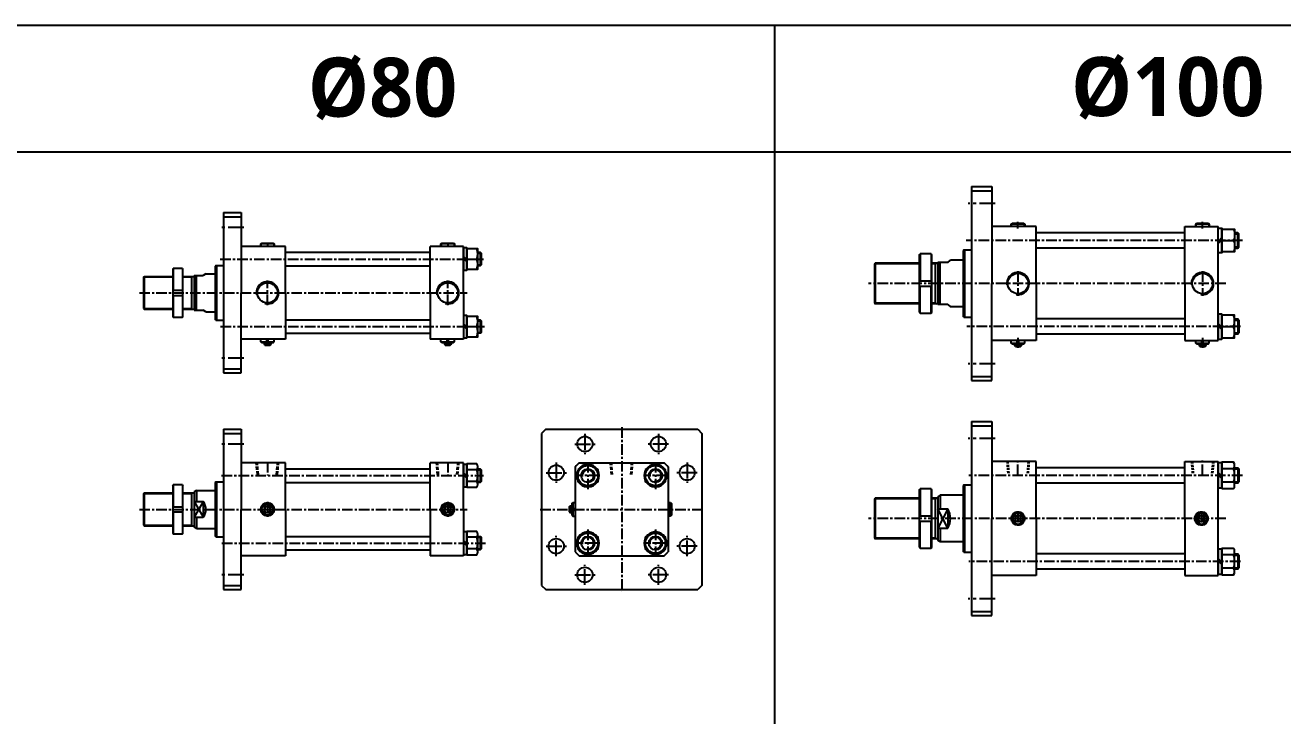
# Model space of a CAD drawing. Extents: x -819 to 29893, y -8942 to 9886.
# Drawn here: x 2142 to 3632, y 3722 to 4541 of the extents above; entities that cross this region are included whole.
import ezdxf

# ---------------------------------------------------------------- set-up
doc = ezdxf.new("R2010")
doc.units = 0
doc.header["$LTSCALE"] = 10
doc.header["$MEASUREMENT"] = 0
for name, pattern in [('CENTER', [2, 1.25, -0.25, 0.25, -0.25]), ('CENTERX2', [4, 2.5, -0.5, 0.5, -0.5]), ('HIDDEN', [0.375, 0.25, -0.125])]:
    doc.linetypes.add(name, pattern=pattern)
doc.layers.get('0').update_dxf_attribs({"linetype": 'CONTINUOUS'})
doc.layers.get('DEFPOINTS').update_dxf_attribs({"linetype": 'CONTINUOUS'})
for name, color, linetype in [('CEN', 1, 'CENTERX2'), ('CENTER', 1, 'CENTER'), ('Line', 7, 'CONTINUOUS'), ('ML', 7, 'CONTINUOUS'), ('THIN', 3, 'CONTINUOUS'), ('외형선', 3, 'CONTINUOUS'), ('중심선', 1, 'CENTER')]:
    doc.layers.add(name, color=color, linetype=linetype)
doc.styles.add('문자', font='romans.shx')

msp = doc.modelspace()

# ---------------------------------------------------------------- linework, layer by layer
for p, q in [((794, 4540.7), (5168.4, 4540.7)), ((3029.8, 4540.7), (3029.8, 2903.5)), ((2130.4, 4390.7), (3029.8, 4390.7)), ((3029.8, 4390.7), (4014.2, 4390.7))]:
    msp.add_line(p, q)
at = {"layer": 'CEN', "color": 1, "linetype": 'CENTER', "ltscale": 1.5}
for p, q in [((3291.2, 4329.5), (3259.2, 4329.5)), ((2401.3, 4301), (2374.3, 4301)), ((2401.3, 4146), (2374.3, 4146)), ((3291.2, 4139.5), (3259.2, 4139.5)), ((2805.3, 4056.3), (2805.3, 4032.3)), ((2892.3, 4056.3), (2892.3, 4032.3)), ((2401.3, 4044.3), (2374.3, 4044.3)), ((2793.3, 4044.3), (2817.3, 4044.3)), ((2904.3, 4044.3), (2880.3, 4044.3)), ((3291.2, 4051), (3259.2, 4051)), ((2771.3, 4022.3), (2771.3, 3998.3)), ((2926.3, 4022.3), (2926.3, 3998.3)), ((2759.3, 4010.3), (2783.3, 4010.3)), ((2938.3, 4010.3), (2914.3, 4010.3)), ((2771.3, 3911.3), (2771.3, 3935.3)), ((2926.3, 3911.3), (2926.3, 3935.3)), ((2759.3, 3923.3), (2783.3, 3923.3)), ((2938.3, 3923.3), (2914.3, 3923.3)), ((2401.3, 3889.3), (2374.3, 3889.3)), ((2793.3, 3889.3), (2817.3, 3889.3)), ((2805.3, 3877.3), (2805.3, 3901.3)), ((2904.3, 3889.3), (2880.3, 3889.3)), ((2892.3, 3877.3), (2892.3, 3901.3)), ((3291.2, 3861), (3259.2, 3861))]:
    msp.add_line(p, q, dxfattribs=at)
at = {"layer": 'CENTER'}
for p, q in [((2808.8, 4022.9), (2808.8, 3990.7)), ((2888.8, 4022.9), (2888.8, 3990.7)), ((2822.7, 4006.8), (2794.8, 4006.8)), ((2902.7, 4006.8), (2874.8, 4006.8)), ((2808.8, 3942.9), (2808.8, 3910.7)), ((2888.8, 3942.9), (2888.8, 3910.7)), ((2822.7, 3926.8), (2794.8, 3926.8)), ((2902.7, 3926.8), (2874.8, 3926.8))]:
    msp.add_line(p, q, dxfattribs=at)
at = {"layer": 'DEFPOINTS', "color": 0, "linetype": 'ByBlock'}
for p in [(3287.2, 4071), (2398.3, 4061.8)]:
    msp.add_point(p, dxfattribs=at)
at = {"layer": 'Line', "color": 6, "linetype": 'HIDDEN'}
for p, q in [((3305, 4023.5), (3306.2, 4009.5)), ((3306.1, 4023.5), (3307.4, 4009)), ((3330.2, 4023.5), (3329, 4009)), ((3331.4, 4023.5), (3330.2, 4009.5)), ((3523.5, 4023.5), (3524.7, 4009.5)), ((3524.6, 4023.5), (3525.9, 4009)), ((3548.7, 4023.5), (3547.5, 4009)), ((3549.9, 4023.5), (3548.7, 4009.5))]:
    msp.add_line(p, q, dxfattribs=at)
at = {"layer": 'ML'}
for p, q in [((3263.2, 4349.5), (3263.2, 4119.5)), ((3263.2, 4349.5), (3287.2, 4349.5)), ((3263.2, 4344.5), (3287.2, 4344.5)), ((2377.3, 4318.5), (2377.3, 4128.5)), ((2377.3, 4318.5), (2398.3, 4318.5)), ((2377.3, 4313.5), (2398.3, 4313.5)), ((3310.2, 4305), (3311.2, 4306)), ((3326.2, 4305), (3310.2, 4305)), ((3310.2, 4302), (3310.2, 4305)), ((3311.2, 4306), (3325.2, 4306)), ((3325.2, 4306), (3326.2, 4305)), ((3326.2, 4305), (3326.2, 4302)), ((3528.7, 4305), (3529.7, 4306)), ((3544.7, 4305), (3528.7, 4305)), ((3528.7, 4302), (3528.7, 4305)), ((3529.7, 4306), (3543.7, 4306)), ((3543.7, 4306), (3544.7, 4305)), ((3544.7, 4305), (3544.7, 4302)), ((3522.2, 4302), (3548.6, 4302)), ((3578.4, 4276.5), (3578.4, 4294.5)), ((2421.3, 4281.5), (2422.3, 4282.5)), ((2437.3, 4281.5), (2421.3, 4281.5)), ((2421.3, 4278.5), (2421.3, 4281.5)), ((2422.3, 4282.5), (2436.3, 4282.5)), ((2436.3, 4282.5), (2437.3, 4281.5)), ((2437.3, 4281.5), (2437.3, 4278.5)), ((2634.8, 4281.5), (2635.8, 4282.5)), ((2650.8, 4281.5), (2634.8, 4281.5)), ((2634.8, 4278.5), (2634.8, 4281.5)), ((2635.8, 4282.5), (2649.8, 4282.5)), ((2649.8, 4282.5), (2650.8, 4281.5)), ((2650.8, 4281.5), (2650.8, 4278.5)), ((3559.8, 4289.1), (3555.2, 4284.5)), ((3559.8, 4286.5), (3555.2, 4281.9)), ((3559.8, 4285.5), (3573.6, 4285.5)), ((2665.3, 4262.7), (2661.3, 4266.7)), ((2665.3, 4260.4), (2661.3, 4264.4)), ((2665.3, 4263.5), (2677.2, 4263.5)), ((2681.2, 4271.5), (2681.2, 4255.5)), ((3201.2, 4268.5), (3202.2, 4269.5)), ((3201.2, 4268.5), (3201.2, 4200.5)), ((3202.2, 4269.5), (3202.2, 4237.5)), ((3215.2, 4269.5), (3202.2, 4269.5)), ((3215.2, 4269.5), (3215.2, 4237.5)), ((3215.2, 4269.5), (3216.2, 4268.5)), ((3216.2, 4200.5), (3216.2, 4268.5)), ((3235.2, 4259.5), (3238.2, 4262)), ((3254.2, 4274.5), (3253.2, 4273.5)), ((3253.2, 4273.5), (3253.2, 4195.5)), ((3254.2, 4274.5), (3263.2, 4274.5)), ((3254.7, 4274.5), (3254.7, 4194.5)), ((2317.1, 4252), (2317.6, 4252.5)), ((2317.1, 4252), (2317.1, 4195)), ((2317.6, 4252.5), (2317.6, 4226.5)), ((2328.6, 4252.5), (2317.6, 4252.5)), ((2328.6, 4252.5), (2328.6, 4226.5)), ((2328.6, 4252.5), (2329.1, 4252)), ((2329.1, 4195), (2329.1, 4252)), ((2356.3, 4246), (2353.3, 4244)), ((2368.3, 4256), (2367.3, 4255)), ((2367.3, 4255), (2367.3, 4192)), ((2368.3, 4256), (2377.3, 4256)), ((2368.8, 4256), (2368.8, 4191)), ((3148.2, 4257.5), (3149.2, 4258.5)), ((3148.2, 4257.5), (3148.2, 4211.5)), ((3149.2, 4258.5), (3149.2, 4210.5)), ((3220.2, 4258.5), (3220.2, 4210.5)), ((3223.2, 4259.5), (3223.2, 4209.5)), ((3226.2, 4209.5), (3226.2, 4259.5)), ((2282.3, 4242), (2283.3, 4243)), ((2282.3, 4242), (2282.3, 4205)), ((2283.3, 4243), (2283.3, 4204)), ((2339.3, 4243), (2339.3, 4204)), ((2342.3, 4244), (2342.3, 4203)), ((2345.3, 4203), (2345.3, 4244)), ((3201.2, 4237.5), (3216.2, 4237.5)), ((3201.2, 4231.5), (3216.2, 4231.5)), ((3202.2, 4199.5), (3202.2, 4231.5)), ((3215.2, 4199.5), (3215.2, 4231.5)), ((2317.1, 4226.5), (2329.1, 4226.5)), ((2317.1, 4220.5), (2329.1, 4220.5)), ((2317.6, 4220.5), (2317.6, 4194.5)), ((2328.6, 4220.5), (2328.6, 4194.5)), ((2282.3, 4205), (2283.3, 4204)), ((2356.3, 4201), (2353.3, 4203)), ((3148.2, 4211.5), (3149.2, 4210.5)), ((3235.2, 4209.5), (3238.2, 4207)), ((2317.1, 4195), (2317.6, 4194.5)), ((2317.6, 4194.5), (2328.6, 4194.5)), ((2328.6, 4194.5), (2329.1, 4195)), ((2368.3, 4191), (2367.3, 4192)), ((2368.3, 4191), (2377.3, 4191)), ((2665.3, 4182.7), (2661.3, 4186.7)), ((2681.2, 4191.5), (2681.2, 4175.5)), ((3201.2, 4200.5), (3202.2, 4199.5)), ((3202.2, 4199.5), (3215.2, 4199.5)), ((3215.2, 4199.5), (3216.2, 4200.5)), ((3254.2, 4194.5), (3253.2, 4195.5)), ((3254.2, 4194.5), (3263.2, 4194.5)), ((3559.8, 4182.5), (3555.2, 4187.1)), ((3578.4, 4192.5), (3578.4, 4174.5)), ((2665.3, 4180.4), (2661.3, 4184.4)), ((2665.3, 4183.5), (2677.2, 4183.5)), ((3559.8, 4179.9), (3555.2, 4184.5)), ((3559.8, 4183.5), (3573.6, 4183.5)), ((2421.3, 4165.5), (2421.3, 4168.5)), ((2422.3, 4164.5), (2421.3, 4165.5)), ((2421.3, 4165.5), (2428.5, 4165.5)), ((2422.3, 4164.5), (2436.3, 4164.5)), ((2425.3, 4164.5), (2425.3, 4162.5)), ((2426.3, 4161.5), (2425.3, 4162.5)), ((2425.3, 4162.5), (2433.3, 4162.5)), ((2426.3, 4161.5), (2432.3, 4161.5)), ((2428.5, 4164.5), (2428.5, 4168.5)), ((2430.1, 4164.5), (2430.1, 4168.5)), ((2430.1, 4165.5), (2437.3, 4165.5)), ((2432.3, 4161.5), (2433.3, 4162.5)), ((2433.3, 4164.5), (2433.3, 4162.5)), ((2436.3, 4164.5), (2437.3, 4165.5)), ((2437.3, 4165.5), (2437.3, 4168.5)), ((2634.8, 4165.5), (2634.8, 4168.5)), ((2635.8, 4164.5), (2634.8, 4165.5)), ((2634.8, 4165.5), (2642, 4165.5)), ((2635.8, 4164.5), (2649.8, 4164.5)), ((2638.8, 4164.5), (2638.8, 4162.5)), ((2638.8, 4162.5), (2646.8, 4162.5)), ((2639.8, 4161.5), (2638.8, 4162.5)), ((2639.8, 4161.5), (2645.8, 4161.5)), ((2642, 4164.5), (2642, 4168.5)), ((2643.6, 4164.5), (2643.6, 4168.5)), ((2643.6, 4165.5), (2650.8, 4165.5)), ((2645.8, 4161.5), (2646.8, 4162.5)), ((2646.8, 4164.5), (2646.8, 4162.5)), ((2649.8, 4164.5), (2650.8, 4165.5)), ((2650.8, 4165.5), (2650.8, 4168.5)), ((3310.2, 4164), (3310.2, 4167)), ((3310.2, 4164), (3317.3, 4164)), ((3311.2, 4163), (3310.2, 4164)), ((3311.2, 4163), (3325.2, 4163)), ((3314.2, 4163), (3314.2, 4161)), ((3314.2, 4161), (3322.2, 4161)), ((3315.2, 4160), (3314.2, 4161)), ((3315.2, 4160), (3321.2, 4160)), ((3317.3, 4163), (3317.3, 4167)), ((3319, 4163), (3319, 4167)), ((3319, 4164), (3326.2, 4164)), ((3321.2, 4160), (3322.2, 4161)), ((3322.2, 4163), (3322.2, 4161)), ((3325.2, 4163), (3326.2, 4164)), ((3326.2, 4164), (3326.2, 4167)), ((3528.7, 4164), (3528.7, 4167)), ((3529.7, 4163), (3528.7, 4164)), ((3528.7, 4164), (3535.8, 4164)), ((3529.7, 4163), (3543.7, 4163)), ((3532.7, 4163), (3532.7, 4161)), ((3532.7, 4161), (3540.7, 4161)), ((3533.7, 4160), (3532.7, 4161)), ((3533.7, 4160), (3539.7, 4160)), ((3535.8, 4163), (3535.8, 4167)), ((3537.5, 4163), (3537.5, 4167)), ((3537.5, 4164), (3544.7, 4164)), ((3539.7, 4160), (3540.7, 4161)), ((3540.7, 4163), (3540.7, 4161)), ((3543.7, 4163), (3544.7, 4164)), ((3544.7, 4164), (3544.7, 4167)), ((2377.3, 4133.5), (2398.3, 4133.5)), ((2377.3, 4128.5), (2398.3, 4128.5)), ((3263.2, 4124.5), (3287.2, 4124.5)), ((3263.2, 4119.5), (3287.2, 4119.5)), ((3263.2, 4071), (3263.2, 3841)), ((3263.2, 4071), (3287.2, 4071)), ((2377.3, 4061.8), (2377.3, 3871.8)), ((2377.3, 4061.8), (2398.3, 4061.8)), ((2377.3, 4056.8), (2398.3, 4056.8)), ((2758.8, 4061.8), (2753.8, 4056.8)), ((2753.8, 4056.8), (2753.8, 3876.8)), ((2758.8, 4061.8), (2938.8, 4061.8)), ((2938.8, 4061.8), (2943.8, 4056.8)), ((2943.8, 4056.8), (2943.8, 3876.8)), ((3263.2, 4066), (3287.2, 4066)), ((3522.2, 4023.5), (3548.6, 4023.5)), ((2665.3, 4006), (2661.3, 4010)), ((2665.3, 4003.7), (2661.3, 4007.7)), ((2677.2, 4013.8), (2665.3, 4013.8)), ((2678.3, 3996.4), (2678.3, 4017.2)), ((2681.2, 4014.8), (2681.2, 3998.8)), ((2793.8, 4017.1), (2793.8, 3916.6)), ((2798.5, 4021.8), (2899, 4021.8)), ((2903.8, 4017.1), (2903.8, 3916.6)), ((3559.8, 4006), (3555.2, 4010.6)), ((3559.8, 4003.4), (3555.2, 4008)), ((3573.6, 4014.8), (3559.8, 4014.8)), ((3574.8, 3995.3), (3574.8, 4018.7)), ((3578.4, 4016), (3578.4, 3998)), ((2317.1, 3995.3), (2317.6, 3995.8)), ((2317.1, 3995.3), (2317.1, 3938.3)), ((2328.6, 3995.8), (2317.6, 3995.8)), ((2317.6, 3995.8), (2317.6, 3969.8)), ((2328.6, 3995.8), (2329.1, 3995.3)), ((2328.6, 3995.8), (2328.6, 3969.8)), ((2329.1, 3938.3), (2329.1, 3995.3)), ((2368.3, 3999.3), (2367.3, 3998.3)), ((2367.3, 3998.3), (2367.3, 3935.3)), ((2368.3, 3999.3), (2377.3, 3999.3)), ((2368.8, 3999.3), (2368.8, 3934.3)), ((2677.2, 3999.9), (2665.3, 3999.9)), ((3254.2, 3996), (3253.2, 3995)), ((3253.2, 3995), (3253.2, 3917)), ((3254.2, 3996), (3263.2, 3996)), ((3254.7, 3996), (3254.7, 3916)), ((3573.6, 3999.2), (3559.8, 3999.2)), ((2282.3, 3985.3), (2283.3, 3986.3)), ((2282.3, 3985.3), (2282.3, 3948.3)), ((2283.3, 3986.3), (2283.3, 3947.3)), ((2339.3, 3986.3), (2339.3, 3947.3)), ((2345.3, 3989.3), (2342.3, 3987.6)), ((2342.3, 3987.6), (2342.3, 3946.1)), ((2345.3, 3989.3), (2345.3, 3976.1)), ((3148.2, 3979), (3149.2, 3980)), ((3148.2, 3979), (3148.2, 3933)), ((3149.2, 3980), (3149.2, 3932)), ((3201.2, 3990), (3202.2, 3991)), ((3201.2, 3990), (3201.2, 3922)), ((3215.2, 3991), (3202.2, 3991)), ((3202.2, 3991), (3202.2, 3959)), ((3215.2, 3991), (3216.2, 3990)), ((3215.2, 3991), (3215.2, 3959)), ((3216.2, 3922), (3216.2, 3990)), ((3220.2, 3980), (3220.2, 3932)), ((3226.2, 3983.5), (3223.2, 3981.8)), ((3223.2, 3981.8), (3223.2, 3930.3)), ((3226.2, 3983.5), (3226.2, 3967.6)), ((2317.1, 3969.8), (2329.1, 3969.8)), ((2317.1, 3963.8), (2329.1, 3963.8)), ((2317.6, 3963.8), (2317.6, 3937.8)), ((2328.6, 3963.8), (2328.6, 3937.8)), ((2342.3, 3976.1), (2353.3, 3976.1)), ((2353.3, 3976.1), (2353.3, 3957.6)), ((2428.5, 3973.8), (2422.3, 3967.7)), ((2422.3, 3966), (2428.5, 3959.9)), ((2430.1, 3973.8), (2436.2, 3967.7)), ((2436.2, 3966), (2430.1, 3959.9)), ((2642, 3973.8), (2635.8, 3967.7)), ((2635.8, 3966), (2642, 3959.9)), ((2643.6, 3973.8), (2649.7, 3967.7)), ((2649.7, 3966), (2643.6, 3959.9)), ((2786.8, 3969.8), (2787.8, 3970.8)), ((2786.8, 3969.8), (2786.8, 3963.8)), ((2786.8, 3963.8), (2787.8, 3962.8)), ((2787.8, 3970.8), (2787.8, 3962.8)), ((2789.8, 3970.8), (2787.8, 3970.8)), ((2789.8, 3962.8), (2787.8, 3962.8)), ((2789.8, 3973.8), (2790.8, 3974.8)), ((2789.8, 3973.8), (2789.8, 3959.8)), ((2789.8, 3967.7), (2793.8, 3967.7)), ((2789.8, 3966), (2793.8, 3966)), ((2790.8, 3974.8), (2790.8, 3967.7)), ((2790.8, 3974.8), (2793.8, 3974.8)), ((2790.8, 3966), (2790.8, 3958.8)), ((2903.8, 3974.8), (2906.8, 3974.8)), ((2906.8, 3958.8), (2906.8, 3974.8)), ((2906.8, 3974.8), (2907.8, 3973.8)), ((2907.8, 3973.8), (2907.8, 3959.8)), ((3223.2, 3967.6), (3235.2, 3967.6)), ((3235.2, 3967.6), (3235.2, 3944.5)), ((3317.3, 3963), (3311.2, 3956.8)), ((3319, 3963), (3325.1, 3956.8)), ((3534.6, 3963), (3528.5, 3956.8)), ((3536.3, 3963), (3542.4, 3956.8)), ((2282.3, 3948.3), (2283.3, 3947.3)), ((2342.3, 3957.6), (2353.3, 3957.6)), ((2345.3, 3957.6), (2345.3, 3944.3)), ((2789.8, 3959.8), (2790.8, 3958.8)), ((2790.8, 3958.8), (2793.8, 3958.8)), ((2906.8, 3958.8), (2903.8, 3958.8)), ((2907.8, 3959.8), (2906.8, 3958.8)), ((3201.2, 3959), (3216.2, 3959)), ((3201.2, 3953), (3216.2, 3953)), ((3202.2, 3921), (3202.2, 3953)), ((3215.2, 3921), (3215.2, 3953)), ((3311.2, 3955.2), (3317.3, 3949.1)), ((3325.1, 3955.2), (3319, 3949.1)), ((3528.5, 3955.2), (3534.6, 3949.1)), ((3542.4, 3955.2), (3536.3, 3949.1)), ((2317.1, 3938.3), (2317.6, 3937.8)), ((2317.6, 3937.8), (2328.6, 3937.8)), ((2328.6, 3937.8), (2329.1, 3938.3)), ((2345.3, 3944.3), (2342.3, 3946.1)), ((2368.3, 3934.3), (2367.3, 3935.3)), ((2368.3, 3934.3), (2377.3, 3934.3)), ((2677.2, 3933.8), (2665.3, 3933.8)), ((2678.3, 3916.4), (2678.3, 3937.2)), ((2681.2, 3934.8), (2681.2, 3918.8)), ((3148.2, 3933), (3149.2, 3932)), ((3223.2, 3944.5), (3235.2, 3944.5)), ((3226.2, 3944.5), (3226.2, 3928.5)), ((2665.3, 3926), (2661.3, 3930)), ((2665.3, 3923.7), (2661.3, 3927.7)), ((2677.2, 3919.9), (2665.3, 3919.9)), ((3201.2, 3922), (3202.2, 3921)), ((3202.2, 3921), (3215.2, 3921)), ((3215.2, 3921), (3216.2, 3922)), ((3226.2, 3928.5), (3223.2, 3930.3)), ((2798.5, 3911.8), (2899, 3911.8)), ((3254.2, 3916), (3253.2, 3917)), ((3254.2, 3916), (3263.2, 3916)), ((3559.8, 3904), (3555.2, 3908.6)), ((3559.8, 3901.4), (3555.2, 3906)), ((3573.6, 3912.8), (3559.8, 3912.8)), ((3574.8, 3893.3), (3574.8, 3916.7)), ((3578.4, 3914), (3578.4, 3896)), ((3573.6, 3897.2), (3559.8, 3897.2)), ((2377.3, 3876.8), (2398.3, 3876.8)), ((2753.8, 3876.8), (2758.8, 3871.8)), ((2943.8, 3876.8), (2938.8, 3871.8)), ((2377.3, 3871.8), (2398.3, 3871.8)), ((2758.8, 3871.8), (2938.8, 3871.8)), ((3263.2, 3846), (3287.2, 3846)), ((3263.2, 3841), (3287.2, 3841))]:
    msp.add_line(p, q, dxfattribs=at)
at = {"layer": 'ML', "color": 2}
for p, q in [((3310.7, 4302), (3310.7, 4305.5)), ((3325.7, 4305.5), (3325.7, 4302)), ((3529.2, 4302), (3529.2, 4305.5)), ((3544.2, 4305.5), (3544.2, 4302)), ((2421.8, 4278.5), (2421.8, 4282)), ((2436.8, 4282), (2436.8, 4278.5)), ((2635.3, 4278.5), (2635.3, 4282)), ((2650.3, 4282), (2650.3, 4278.5)), ((3220.2, 4257.8), (3221.5, 4258.5)), ((2339.3, 4242.3), (2340.6, 4243)), ((2339.3, 4204.8), (2340.6, 4204)), ((3220.2, 4211.3), (3221.5, 4210.5)), ((2425.8, 4164.5), (2425.8, 4162)), ((2432.8, 4164.5), (2432.8, 4162)), ((2639.3, 4164.5), (2639.3, 4162)), ((2646.3, 4164.5), (2646.3, 4162)), ((3314.7, 4163), (3314.7, 4160.5)), ((3321.7, 4163), (3321.7, 4160.5)), ((3533.2, 4163), (3533.2, 4160.5)), ((3540.2, 4163), (3540.2, 4160.5)), ((2339.3, 3985.6), (2340.6, 3986.3)), ((3220.2, 3979.3), (3221.5, 3980)), ((2353.3, 3976.1), (2342.3, 3957.6)), ((2342.3, 3976.1), (2353.3, 3957.6)), ((2789.8, 3970.3), (2787.3, 3970.3)), ((2789.8, 3963.3), (2787.3, 3963.3)), ((2903.8, 3974.3), (2907.3, 3974.3)), ((3235.2, 3967.6), (3223.2, 3944.5)), ((3235.2, 3944.5), (3223.2, 3967.6)), ((2339.3, 3948.1), (2340.6, 3947.3)), ((2907.3, 3959.3), (2903.8, 3959.3)), ((3220.2, 3932.8), (3221.5, 3932))]:
    msp.add_line(p, q, dxfattribs=at)
at = {"layer": 'ML', "color": 1, "linetype": 'CENTER'}
for p, q in [((3318.2, 4299.9), (3318.2, 4307.6)), ((3536.7, 4299.9), (3536.7, 4307.6)), ((2429.3, 4283), (2429.3, 4277.8)), ((2642.8, 4283), (2642.8, 4277.8)), ((3318.2, 4249.1), (3318.2, 4220)), ((3536.7, 4249.1), (3536.7, 4220)), ((2429.3, 4209), (2429.3, 4238.1)), ((2642.8, 4209), (2642.8, 4238.1)), ((2429.3, 4169.4), (2429.3, 4160.5)), ((2642.8, 4169.4), (2642.8, 4160.5)), ((3318.2, 4170), (3318.2, 4158.4)), ((3536.7, 4170), (3536.7, 4158.4)), ((2848.8, 4064.1), (2848.8, 3869)), ((3318.2, 4007.4), (3318.2, 4025.2)), ((3536.7, 4007.4), (3536.7, 4025.2)), ((2420.5, 3966.8), (2438.1, 3966.8)), ((2429.3, 3975.6), (2429.3, 3958)), ((2634, 3966.8), (2651.6, 3966.8)), ((2642.8, 3975.6), (2642.8, 3958)), ((2752.2, 3966.8), (2945, 3966.8)), ((3318.2, 3964.8), (3318.2, 3947.2)), ((3535.4, 3964.8), (3535.4, 3947.2)), ((3309.4, 3956), (3327, 3956)), ((3526.6, 3956), (3544.2, 3956))]:
    msp.add_line(p, q, dxfattribs=at)
at = {"layer": 'ML', "color": 6, "linetype": 'HIDDEN', "ltscale": 1.5}
for p, q in [((2417.3, 4008.2), (2416, 4021.8)), ((2418.5, 4008.2), (2417.3, 4021.8)), ((2440, 4008.2), (2441.3, 4021.8)), ((2441.3, 4008.2), (2442.5, 4021.8)), ((2630.8, 4008.1), (2629.5, 4021.8)), ((2632, 4008.1), (2630.8, 4021.8)), ((2653.5, 4008.1), (2654.8, 4021.8)), ((2654.8, 4008.1), (2656, 4021.8)), ((2836.8, 4008.1), (2835.5, 4021.8)), ((2838, 4008.1), (2836.8, 4021.8)), ((2859.5, 4008.1), (2860.8, 4021.8)), ((2860.8, 4008.1), (2862, 4021.8))]:
    msp.add_line(p, q, dxfattribs=at)
at = {"layer": 'ML'}
for points in [[(3555.2, 4270.7), (3555.2, 4300.3), (3559.8, 4300.3), (3559.8, 4270.7), (3555.2, 4270.7)], [(3574.8, 4276.5), (3578.4, 4276.5), (3579.8, 4277.9), (3579.8, 4293.2), (3578.4, 4294.5), (3574.8, 4294.5)], [(2661.3, 4276.8), (2661.3, 4250.2), (2665.3, 4250.2), (2665.3, 4276.8), (2661.3, 4276.8)], [(2678.3, 4271.5), (2681.2, 4271.5), (2682.3, 4270.4), (2682.3, 4256.6), (2681.2, 4255.5), (2678.3, 4255.5)], [(2661.3, 4196.8), (2661.3, 4170.2), (2665.3, 4170.2), (2665.3, 4196.8), (2661.3, 4196.8)], [(2678.3, 4191.5), (2681.2, 4191.5), (2682.3, 4190.4), (2682.3, 4176.6), (2681.2, 4175.5), (2678.3, 4175.5)], [(3555.2, 4198.3), (3555.2, 4168.7), (3559.8, 4168.7), (3559.8, 4198.3), (3555.2, 4198.3)], [(3574.8, 4192.5), (3578.4, 4192.5), (3579.8, 4191.2), (3579.8, 4175.9), (3578.4, 4174.5), (3574.8, 4174.5)], [(2661.3, 4020.1), (2661.3, 3993.5), (2665.3, 3993.5), (2665.3, 4020.1), (2661.3, 4020.1)], [(2678.3, 4014.8), (2681.2, 4014.8), (2682.3, 4013.8), (2682.3, 3999.9), (2681.2, 3998.8), (2678.3, 3998.8)], [(2796.8, 4013.8), (2796.8, 3999.9), (2808.8, 3993), (2820.8, 3999.9), (2820.8, 4013.8), (2808.8, 4020.7), (2796.8, 4013.8)], [(2876.8, 4013.8), (2876.8, 3999.9), (2888.8, 3993), (2900.8, 3999.9), (2900.8, 4013.8), (2888.8, 4020.7), (2876.8, 4013.8)], [(3555.2, 4021.8), (3555.2, 3992.2), (3559.8, 3992.2), (3559.8, 4021.8), (3555.2, 4021.8)], [(3574.8, 4016), (3578.4, 4016), (3579.8, 4014.7), (3579.8, 3999.4), (3578.4, 3998), (3574.8, 3998)], [(2661.3, 3940.1), (2661.3, 3913.5), (2665.3, 3913.5), (2665.3, 3940.1), (2661.3, 3940.1)], [(2678.3, 3934.8), (2681.2, 3934.8), (2682.3, 3933.8), (2682.3, 3919.9), (2681.2, 3918.8), (2678.3, 3918.8)], [(2796.8, 3933.8), (2796.8, 3919.9), (2808.8, 3913), (2820.8, 3919.9), (2820.8, 3933.8), (2808.8, 3940.7), (2796.8, 3933.8)], [(2876.8, 3933.8), (2876.8, 3919.9), (2888.8, 3913), (2900.8, 3919.9), (2900.8, 3933.8), (2888.8, 3940.7), (2876.8, 3933.8)], [(3555.2, 3919.8), (3555.2, 3890.2), (3559.8, 3890.2), (3559.8, 3919.8), (3555.2, 3919.8)], [(3574.8, 3914), (3578.4, 3914), (3579.8, 3912.7), (3579.8, 3897.4), (3578.4, 3896), (3574.8, 3896)]]:
    msp.add_lwpolyline(points, dxfattribs=at)
for points in [[(3559.8, 4299), (3574.8, 4299), (3574.8, 4272), (3559.8, 4272)], [(2665.3, 4251.5), (2678.3, 4251.5), (2678.3, 4275.5), (2665.3, 4275.5)], [(2665.3, 4171.5), (2678.3, 4171.5), (2678.3, 4195.5), (2665.3, 4195.5)], [(3559.8, 4170), (3574.8, 4170), (3574.8, 4197), (3559.8, 4197)]]:
    msp.add_lwpolyline(points, close=True, dxfattribs=at)
for points in [[(3573.6, 4299, -0.178633), (3573.6, 4285.5, -0.178633), (3573.6, 4272)], [(2677.2, 4251.5, 0.178633), (2677.2, 4263.5, 0.178633), (2677.2, 4275.5)], [(2677.2, 4171.5, 0.178633), (2677.2, 4183.5, 0.178633), (2677.2, 4195.5)], [(3573.6, 4170, 0.178633), (3573.6, 4183.5, 0.178633), (3573.6, 4197)], [(3559.8, 3991.4), (3573.6, 3991.4, 0.309401), (3573.6, 3999.2, 0.154701), (3573.6, 4014.8, 0.309401), (3573.6, 4022.6), (3559.8, 4022.6), (3559.8, 3991.4)], [(2665.3, 3993), (2677.2, 3993, 0.309401), (2677.2, 3999.9, 0.154701), (2677.2, 4013.8, 0.309401), (2677.2, 4020.7), (2665.3, 4020.7), (2665.3, 3993)], [(2665.3, 3913), (2677.2, 3913, 0.309401), (2677.2, 3919.9, 0.154701), (2677.2, 3933.8, 0.309401), (2677.2, 3940.7), (2665.3, 3940.7), (2665.3, 3913)], [(3559.8, 3889.4), (3573.6, 3889.4, 0.309401), (3573.6, 3897.2, 0.154701), (3573.6, 3912.8, 0.309401), (3573.6, 3920.6), (3559.8, 3920.6), (3559.8, 3889.4)]]:
    msp.add_lwpolyline(points, format="xyb", dxfattribs=at)
for centre, radius in [((3318.2, 4234.5), 12.1), ((3536.7, 4234.5), 12.1), ((2429.3, 4223.5), 12), ((2642.8, 4223.5), 12), ((2805.3, 4044.3), 9), ((2892.3, 4044.3), 9), ((2771.3, 4010.3), 9), ((2808.8, 4006.8), 12), ((2808.8, 4006.8), 8), ((2888.8, 4006.8), 12), ((2888.8, 4006.8), 8), ((2926.3, 4010.3), 9), ((2429.3, 3966.8), 8), ((2429.3, 3966.8), 7), ((2429.3, 3966.8), 4), ((2642.8, 3966.8), 8), ((2642.8, 3966.8), 7), ((2642.8, 3966.8), 4), ((3318.2, 3956), 8), ((3318.2, 3956), 7), ((3535.4, 3956), 8), ((3535.4, 3956), 7), ((3318.2, 3956), 4), ((3535.4, 3956), 4), ((2808.8, 3926.8), 12), ((2808.8, 3926.8), 8), ((2888.8, 3926.8), 12), ((2888.8, 3926.8), 8), ((2771.3, 3923.3), 9), ((2926.3, 3923.3), 9), ((2805.3, 3889.3), 9), ((2892.3, 3889.3), 9)]:
    msp.add_circle(centre, radius, dxfattribs=at)
at = {"layer": 'ML', "color": 2}
for centre, radius, start, end in [((3318.2, 4234.5), 13.2, 260.9473, 186.2259), ((3536.7, 4234.5), 13.2, 260.9473, 186.2259), ((2429.3, 4223.5), 13.2, 256.7423, 190.0921), ((2642.8, 4223.5), 13.2, 256.7423, 190.0921), ((2808.8, 4006.8), 6.92, 258.3945, 189.733), ((2888.8, 4006.8), 6.92, 258.3945, 189.733), ((2429.3, 3966.8), 7.5, 261.0124, 189.6973), ((2429.3, 3966.8), 3.5, 257.328, 189.2411), ((2642.8, 3966.8), 7.5, 261.0124, 189.6973), ((2642.8, 3966.8), 3.5, 257.328, 189.2411), ((3318.2, 3956), 7.5, 261.0124, 189.6973), ((3535.4, 3956), 7.5, 261.0124, 189.6973), ((3318.2, 3956), 3.5, 257.328, 189.2411), ((3535.4, 3956), 3.5, 257.328, 189.2411), ((2808.8, 3926.8), 6.92, 258.3945, 189.733), ((2888.8, 3926.8), 6.92, 258.3945, 189.733)]:
    msp.add_arc(centre, radius, start, end, dxfattribs=at)
at = {"layer": 'ML'}
for centre, radius, start, end in [((2848.8, 3966.8), 74.5, 132.417, 137.583), ((2808.8, 4006.8), 13.3, 154.4562, 205.5438), ((2808.8, 4006.8), 13.3, 94.4562, 145.5438), ((2808.8, 4006.8), 13.3, 34.4562, 85.5438), ((2808.8, 4006.8), 13.3, 334.4562, 25.5438), ((2888.8, 4006.8), 13.3, 154.4562, 205.5438), ((2888.8, 4006.8), 13.3, 94.4562, 145.5438), ((2888.8, 4006.8), 13.3, 34.4562, 85.5438), ((2848.8, 3966.8), 74.5, 42.417, 47.583), ((2888.8, 4006.8), 13.3, 334.4562, 25.5438), ((2808.8, 4006.8), 13.3, 214.4562, 265.5438), ((2808.8, 4006.8), 13.3, 274.4562, 325.5438), ((2888.8, 4006.8), 13.3, 214.4562, 265.5438), ((2888.8, 4006.8), 13.3, 274.4562, 325.5438), ((2340.5, 3966.8), 15.8, 324.1474, 35.8526), ((3214.4, 3956), 23.7, 330.8896, 29.1104), ((2808.8, 3926.8), 13.3, 94.4562, 145.5438), ((2808.8, 3926.8), 13.3, 34.4562, 85.5438), ((2888.8, 3926.8), 13.3, 94.4562, 145.5438), ((2888.8, 3926.8), 13.3, 34.4562, 85.5438), ((2808.8, 3926.8), 13.3, 154.4562, 205.5438), ((2808.8, 3926.8), 13.3, 214.4562, 265.5438), ((2808.8, 3926.8), 13.3, 274.4562, 325.5438), ((2808.8, 3926.8), 13.3, 334.4562, 25.5438), ((2888.8, 3926.8), 13.3, 154.4562, 205.5438), ((2888.8, 3926.8), 13.3, 214.4562, 265.5438), ((2888.8, 3926.8), 13.3, 274.4562, 325.5438), ((2888.8, 3926.8), 13.3, 334.4562, 25.5438), ((2848.8, 3966.8), 74.5, 222.417, 227.583), ((2848.8, 3966.8), 74.5, 312.417, 317.583)]:
    msp.add_arc(centre, radius, start, end, dxfattribs=at)
at = {"layer": 'THIN', "color": 2}
for p, q in [((3574.8, 4293.2), (3579.8, 4293.2)), ((3574.8, 4277.9), (3579.8, 4277.9)), ((2678.3, 4270.4), (2682.3, 4270.4)), ((2678.3, 4256.6), (2682.3, 4256.6)), ((2678.3, 4190.4), (2682.3, 4190.4)), ((3574.8, 4191.2), (3579.8, 4191.2)), ((2678.3, 4176.6), (2682.3, 4176.6)), ((3574.8, 4175.9), (3579.8, 4175.9)), ((2678.3, 4013.8), (2682.3, 4013.8)), ((3574.8, 4014.7), (3579.8, 4014.7)), ((2678.3, 3999.9), (2682.3, 3999.9)), ((3574.8, 3999.4), (3579.8, 3999.4)), ((2678.3, 3933.8), (2682.3, 3933.8)), ((2678.3, 3919.9), (2682.3, 3919.9)), ((3574.8, 3912.7), (3579.8, 3912.7)), ((3574.8, 3897.4), (3579.8, 3897.4))]:
    msp.add_line(p, q, dxfattribs=at)
at = {"layer": '외형선', "color": 7}
for p, q in [((3287.2, 4349.5), (3287.2, 4234.5)), ((2398.3, 4318.5), (2398.3, 4223.5)), ((3339.7, 4302), (3287.2, 4302)), ((3339.7, 4234.5), (3339.7, 4302)), ((3515.7, 4302), (3555.2, 4302)), ((3515.7, 4234.5), (3515.7, 4302)), ((3555.2, 4167), (3555.2, 4302)), ((2450.8, 4278.5), (2398.3, 4278.5)), ((2450.8, 4223.5), (2450.8, 4278.5)), ((2661.3, 4278.5), (2621.8, 4278.5)), ((2621.8, 4223.5), (2621.8, 4278.5)), ((2661.3, 4223.5), (2661.3, 4278.5)), ((3287.2, 4119.5), (3287.2, 4234.5)), ((3339.7, 4234.5), (3339.7, 4167)), ((3515.7, 4234.5), (3515.7, 4167)), ((2398.3, 4128.5), (2398.3, 4223.5)), ((2450.8, 4223.5), (2450.8, 4168.5)), ((2621.8, 4223.5), (2621.8, 4168.5)), ((2661.3, 4223.5), (2661.3, 4168.5)), ((2450.8, 4168.5), (2398.3, 4168.5)), ((2661.3, 4168.5), (2621.8, 4168.5)), ((3339.7, 4167), (3287.2, 4167)), ((3515.7, 4167), (3555.2, 4167)), ((3287.2, 4071), (3287.2, 3956)), ((2398.3, 4061.8), (2398.3, 3966.8)), ((3339.7, 4023.5), (3287.2, 4023.5)), ((3339.7, 3956), (3339.7, 4023.5)), ((3515.7, 4023.5), (3555.2, 4023.5)), ((3515.7, 3956), (3515.7, 4023.5)), ((3555.2, 3888.5), (3555.2, 4023.5)), ((2450.8, 4021.8), (2398.3, 4021.8)), ((2450.8, 3966.8), (2450.8, 4021.8)), ((2661.3, 4021.8), (2621.8, 4021.8)), ((2621.8, 3966.8), (2621.8, 4021.8)), ((2661.3, 3966.8), (2661.3, 4021.8)), ((2398.3, 3871.8), (2398.3, 3966.8)), ((2450.8, 3966.8), (2450.8, 3911.8)), ((2621.8, 3966.8), (2621.8, 3911.8)), ((2661.3, 3966.8), (2661.3, 3911.8)), ((3287.2, 3841), (3287.2, 3956)), ((3339.7, 3956), (3339.7, 3888.5)), ((3515.7, 3956), (3515.7, 3888.5)), ((2450.8, 3911.8), (2398.3, 3911.8)), ((2661.3, 3911.8), (2621.8, 3911.8)), ((3339.7, 3888.5), (3287.2, 3888.5)), ((3515.7, 3888.5), (3555.2, 3888.5))]:
    msp.add_line(p, q, dxfattribs=at)
at = {"layer": '외형선', "color": 1, "linetype": 'CENTER'}
for p, q in [((2373.4, 4263.5), (2685, 4263.5)), ((2277.6, 4223.5), (2665.7, 4223.5)), ((2373.7, 4183.5), (2687.5, 4183.5)), ((2429.3, 4023.2), (2429.3, 4006.8)), ((2642.8, 4023.2), (2642.8, 4005.9)), ((2375, 4006.8), (2685, 4006.8)), ((2277.6, 3966.8), (2665.7, 3966.8)), ((2375.4, 3926.8), (2687.5, 3926.8))]:
    msp.add_line(p, q, dxfattribs=at)
at = {"layer": '외형선', "color": 7, "linetype": 'Continuous'}
for p, q in [((2450.8, 4271.5), (2621.8, 4271.5)), ((2356.3, 4246), (2367.3, 4246)), ((2450.8, 4255.5), (2621.8, 4255.5)), ((2283.3, 4243), (2317.1, 4243)), ((2329.1, 4243), (2342.3, 4243)), ((2342.3, 4244), (2353.3, 4244)), ((2283.3, 4204), (2317.1, 4204)), ((2329.1, 4204), (2342.3, 4204)), ((2342.3, 4203), (2353.3, 4203)), ((2356.3, 4201), (2367.3, 4201)), ((2450.8, 4191.5), (2621.8, 4191.5)), ((2450.8, 4175.5), (2621.8, 4175.5)), ((2450.8, 4014.8), (2621.8, 4014.8)), ((2450.8, 3998.8), (2621.8, 3998.8)), ((2283.3, 3986.3), (2317.1, 3986.3)), ((2329.1, 3986.3), (2342.3, 3986.3)), ((2345.3, 3989.3), (2367.3, 3989.3)), ((2283.3, 3947.3), (2317.1, 3947.3)), ((2329.1, 3947.3), (2342.3, 3947.3)), ((2345.3, 3944.3), (2367.3, 3944.3)), ((2450.8, 3934.8), (2621.8, 3934.8)), ((2450.8, 3918.8), (2621.8, 3918.8))]:
    msp.add_line(p, q, dxfattribs=at)
at = {"layer": '외형선', "color": 2, "linetype": 'Continuous'}
for p, q in [((2282.5, 4242.3), (2317.1, 4242.3)), ((2329.1, 4242.3), (2339.3, 4242.3)), ((2282.5, 4204.8), (2317.1, 4204.8)), ((2329.1, 4204.8), (2339.3, 4204.8)), ((2282.5, 3985.6), (2317.1, 3985.6)), ((2329.1, 3985.6), (2339.3, 3985.6)), ((2282.5, 3948.1), (2317.1, 3948.1)), ((2329.1, 3948.1), (2339.3, 3948.1))]:
    msp.add_line(p, q, dxfattribs=at)
at = {"layer": '중심선', "color": 7, "linetype": 'Continuous'}
for p, q in [((3515.7, 4294.5), (3339.7, 4294.5)), ((3515.7, 4276.5), (3339.7, 4276.5)), ((3253.2, 4262), (3238.2, 4262)), ((3201.2, 4258.5), (3149.2, 4258.5)), ((3223.2, 4258.5), (3216.2, 4258.5)), ((3235.2, 4259.5), (3223.2, 4259.5)), ((3201.2, 4210.5), (3149.2, 4210.5)), ((3223.2, 4210.5), (3216.2, 4210.5)), ((3235.2, 4209.5), (3223.2, 4209.5)), ((3253.2, 4207), (3238.2, 4207)), ((3515.7, 4192.5), (3339.7, 4192.5)), ((3515.7, 4174.5), (3339.7, 4174.5)), ((3515.7, 4016), (3339.7, 4016)), ((3515.7, 3998), (3339.7, 3998)), ((3201.2, 3980), (3149.2, 3980)), ((3223.2, 3980), (3216.2, 3980)), ((3253.2, 3983.5), (3226.2, 3983.5)), ((3201.2, 3932), (3149.2, 3932)), ((3223.2, 3932), (3216.2, 3932)), ((3253.2, 3928.5), (3226.2, 3928.5)), ((3515.7, 3914), (3339.7, 3914)), ((3515.7, 3896), (3339.7, 3896))]:
    msp.add_line(p, q, dxfattribs=at)
at = {"layer": '중심선'}
for p, q in [((3584.1, 4285.5), (3257, 4285.5)), ((3564.4, 4234.5), (3141.2, 4234.5)), ((3581.6, 4183.5), (3257.6, 4183.5)), ((3584.1, 4007), (3260.1, 4007)), ((3564.4, 3956), (3141.2, 3956)), ((3581.6, 3905), (3259.8, 3905))]:
    msp.add_line(p, q, dxfattribs=at)
at = {"layer": '중심선', "color": 2, "linetype": 'Continuous'}
for p, q in [((3201.2, 4257.8), (3148.4, 4257.8)), ((3220.2, 4257.8), (3216.2, 4257.8)), ((3201.2, 4211.3), (3148.4, 4211.3)), ((3220.2, 4211.3), (3216.2, 4211.3)), ((3201.2, 3979.3), (3148.4, 3979.3)), ((3220.2, 3979.3), (3216.2, 3979.3)), ((3201.2, 3932.8), (3148.4, 3932.8)), ((3220.2, 3932.8), (3216.2, 3932.8))]:
    msp.add_line(p, q, dxfattribs=at)

# ---------------------------------------------------------------- texts
at = {"char_height": 70, "attachment_point": 1, "style": '문자'}
for s, insert in [('{\\fMalgun Gothic|b1|i0|c129|p50;%%C80}', (2477.1, 4502.2)), ('{\\fMalgun Gothic|b1|i0|c129|p50;%%C100}', (3381, 4502.9))]:
    msp.add_mtext_dynamic_manual_height_columns(s, width=124.533, gutter_width=16, heights=[0], dxfattribs=dict(at, insert=insert))

doc.saveas('drawing.dxf')
